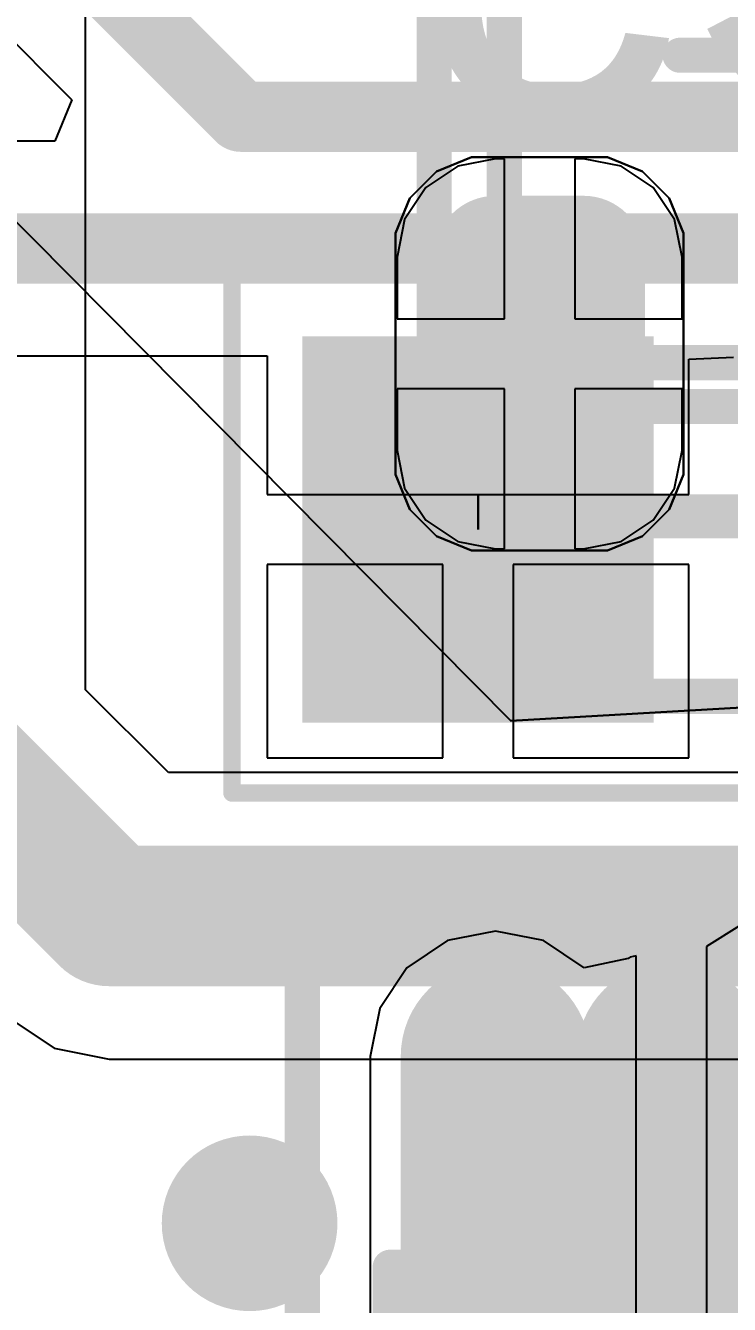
# Model space of a CAD drawing. Header units: inches. Extents: x -5 to 179, y -47 to 8.
# Drawn here: x 73.237 to 75.24, y -26.481 to -22.841 of the extents above; entities that cross this region are included whole.
import ezdxf

# ---------------------------------------------------------------- set-up
doc = ezdxf.new("R2010")
doc.units = ezdxf.units.IN
for name, color, linetype in [('Bottom 3D Body', 56, 'Continuous'), ('Bottom Assembly', 56, 'Continuous'), ('Bottom Courtyard', 56, 'Continuous'), ('Bottom Layer', 5, 'Continuous'), ('Bottom Overlay', 54, 'Continuous'), ('Bottom Paste', 16, 'Continuous'), ('Bottom Solder', 6, 'Continuous'), ('Top 3D Body', 56, 'Continuous'), ('Top Courtyard', 56, 'Continuous'), ('Top Layer', 1, 'Continuous'), ('Top Overlay', 2, 'Continuous'), ('Top Paste', 8, 'Continuous'), ('Top Solder', 216, 'Continuous')]:
    doc.layers.add(name, color=color, linetype=linetype)
doc.styles.add('Arial', font='', dxfattribs={"height": 0.2})
doc.styles.get('Arial').set_extended_font_data('Arial')

# ---------------------------------------------------------------- blocks, each defined once
blk = doc.blocks.new('TSSOP50P310X90_8N_B_999')
at = {"layer": 'Bottom Layer'}
h = blk.add_hatch(color=5, dxfattribs=at)
edge = h.paths.add_edge_path()
edge.add_arc((-1.80000148, -0.25000204), 0.1499997, 90, 270)
edge.add_line((-1.80000148, -0.40000174), (-0.8500008399999999, -0.4000017399999999))
edge.add_arc((-0.8500008399999999, -0.2500020399999999), 0.1499997, 270, 450)
edge.add_line((-0.8500008399999999, -0.1000023399999999), (-1.80000148, -0.1000023400000001))
h = blk.add_hatch(color=5, dxfattribs=at)
edge = h.paths.add_edge_path()
edge.add_arc((-1.80000148, -0.75000104), 0.1499997, 90, 270)
edge.add_line((-1.80000148, -0.90000074), (-0.8500008399999999, -0.90000074))
edge.add_arc((-0.8500008399999999, -0.75000104), 0.1499997, 270, 450)
edge.add_line((-0.8500008399999999, -0.60000134), (-1.80000148, -0.60000134))
at = {"layer": 'Bottom Paste'}
h = blk.add_hatch(color=16, dxfattribs=at)
edge = h.paths.add_edge_path()
edge.add_arc((-1.80000148, -0.25000204), 0.1499997, 90, 270)
edge.add_line((-1.80000148, -0.40000174), (-0.8500008399999999, -0.4000017399999999))
edge.add_arc((-0.8500008399999999, -0.2500020399999999), 0.1499997, 270, 450)
edge.add_line((-0.8500008399999999, -0.1000023399999999), (-1.80000148, -0.1000023400000001))
h = blk.add_hatch(color=16, dxfattribs=at)
edge = h.paths.add_edge_path()
edge.add_arc((-1.80000148, -0.75000104), 0.1499997, 90, 270)
edge.add_line((-1.80000148, -0.90000074), (-0.8500008399999999, -0.90000074))
edge.add_arc((-0.8500008399999999, -0.75000104), 0.1499997, 270, 450)
edge.add_line((-0.8500008399999999, -0.60000134), (-1.80000148, -0.60000134))
at = {"layer": 'Bottom Solder'}
h = blk.add_hatch(color=6, dxfattribs=at)
edge = h.paths.add_edge_path()
edge.add_arc((-1.80000148, -0.25000204), 0.26999946, 90, 270)
edge.add_line((-1.80000148, -0.5200015), (-0.8500008399999999, -0.5200014999999999))
edge.add_arc((-0.8500008399999999, -0.2500020399999999), 0.26999946, 270, 450)
edge.add_line((-0.8500008399999999, 0.01999742000000004), (-1.80000148, 0.01999741999999993))
h = blk.add_hatch(color=6, dxfattribs=at)
edge = h.paths.add_edge_path()
edge.add_arc((-1.80000148, -0.75000104), 0.26999946, 90, 270)
edge.add_line((-1.80000148, -1.0200005), (-0.8500008399999999, -1.0200005))
edge.add_arc((-0.8500008399999999, -0.75000104), 0.26999946, 270, 450)
edge.add_line((-0.8500008399999999, -0.48000158), (-1.80000148, -0.48000158))
at = {"layer": 'Bottom Assembly'}
for points in [[(-1.20000014, -1.05000044, 0.0999998, 0.0999998, 0), (-1.20000014, 1.0499979, 0.0999998, 0.0999998, 0)], [(-1.20000014, -0.13999972, 0.10199878, 0.10199878, 0), (-1.59999934, -0.13999972, 0.10199878, 0.10199878, 0)], [(-1.59999934, -0.35999928, 0.10199878, 0.10199878, 0), (-1.59999934, -0.13999972, 0.10199878, 0.10199878, 0)], [(-1.20000014, -0.35999928, 0.10199878, 0.10199878, 0), (-1.59999934, -0.35999928, 0.10199878, 0.10199878, 0)], [(-1.20000014, -0.6399987199999999, 0.10199878, 0.10199878, 0), (-1.59999934, -0.6399987199999999, 0.10199878, 0.10199878, 0)], [(-1.59999934, -0.8599982799999999, 0.10199878, 0.10199878, 0), (-1.59999934, -0.6399987199999999, 0.10199878, 0.10199878, 0)], [(-1.20000014, -0.8599982799999999, 0.10199878, 0.10199878, 0), (-1.59999934, -0.8599982799999999, 0.10199878, 0.10199878, 0)], [(1.20000014, -1.05000044, 0.0999998, 0.0999998, 0), (-1.20000014, -1.05000044, 0.0999998, 0.0999998, 0)]]:
    blk.add_lwpolyline(points, format="xyseb", dxfattribs=at)
for points in [[(-1.6254984, -0.13999972, 0.05099812, 0.05099812, 1), (-1.57450028, -0.13999972, 0.05099812, 0.05099812, 1)], [(-1.6254984, -0.13999972, 0.05099812, 0.05099812, 1), (-1.57450028, -0.13999972, 0.05099812, 0.05099812, 1)], [(-1.2254992, -0.13999972, 0.05099812, 0.05099812, 1), (-1.17450108, -0.13999972, 0.05099812, 0.05099812, 1)], [(-1.6254984, -0.35999928, 0.05099812, 0.05099812, 1), (-1.57450028, -0.35999928, 0.05099812, 0.05099812, 1)], [(-1.6254984, -0.35999928, 0.05099812, 0.05099812, 1), (-1.57450028, -0.35999928, 0.05099812, 0.05099812, 1)], [(-1.2254992, -0.35999928, 0.05099812, 0.05099812, 1), (-1.17450108, -0.35999928, 0.05099812, 0.05099812, 1)], [(-1.6254984, -0.6399987199999999, 0.05099812, 0.05099812, 1), (-1.57450028, -0.6399987199999999, 0.05099812, 0.05099812, 1)], [(-1.6254984, -0.6399987199999999, 0.05099812, 0.05099812, 1), (-1.57450028, -0.6399987199999999, 0.05099812, 0.05099812, 1)], [(-1.2254992, -0.6399987199999999, 0.05099812, 0.05099812, 1), (-1.17450108, -0.6399987199999999, 0.05099812, 0.05099812, 1)], [(-1.6254984, -0.8599982799999999, 0.05099812, 0.05099812, 1), (-1.57450028, -0.8599982799999999, 0.05099812, 0.05099812, 1)], [(-1.6254984, -0.8599982799999999, 0.05099812, 0.05099812, 1), (-1.57450028, -0.8599982799999999, 0.05099812, 0.05099812, 1)], [(-1.2254992, -0.8599982799999999, 0.05099812, 0.05099812, 1), (-1.17450108, -0.8599982799999999, 0.05099812, 0.05099812, 1)], [(-1.22499882, -1.05000044, 0.0499999, 0.0499999, 1), (-1.17500146, -1.05000044, 0.0499999, 0.0499999, 1)], [(-1.22499882, -1.05000044, 0.0499999, 0.0499999, 1), (-1.17500146, -1.05000044, 0.0499999, 0.0499999, 1)], [(-1.20000014, -1.45000218, 0.2499995, 0.2499995, 1), (-1.45000218, -1.45000218, 0.2499995, 0.2499995, 1)], [(-1.51250142, -1.45000218, 0.12499848, 0.12499848, 1), (-1.38750294, -1.45000218, 0.12499848, 0.12499848, 1)], [(-1.26249938, -1.45000218, 0.12499848, 0.12499848, 1), (-1.1375009, -1.45000218, 0.12499848, 0.12499848, 1)]]:
    blk.add_lwpolyline(points, format="xyseb", close=True, dxfattribs=at)
at = {"layer": 'Bottom Courtyard'}
for points in [[(-2.20000068, -1.29999994, 0.0999998, 0.0999998, 0), (-2.20000068, 1.29999994, 0.0999998, 0.0999998, 0)], [(2.19999814, -1.29999994, 0.0999998, 0.0999998, 0), (-2.20000068, -1.29999994, 0.0999998, 0.0999998, 0)]]:
    blk.add_lwpolyline(points, format="xyseb", dxfattribs=at)
blk.add_lwpolyline([(-2.22499936, -1.29999994, 0.0499999, 0.0499999, 1), (-2.175002, -1.29999994, 0.0499999, 0.0499999, 1)], format="xyseb", close=True, dxfattribs=at)
blk.add_lwpolyline([(-2.22499936, -1.29999994, 0.0499999, 0.0499999, 1), (-2.175002, -1.29999994, 0.0499999, 0.0499999, 1)], format="xyseb", close=True, dxfattribs=at)
at = {"layer": 'Bottom Overlay'}
for points in [[(-1.20000014, -1.45000218, 0.2499995, 0.2499995, 1), (-1.45000218, -1.45000218, 0.2499995, 0.2499995, 1)], [(-1.51250142, -1.45000218, 0.12499848, 0.12499848, 1), (-1.38750294, -1.45000218, 0.12499848, 0.12499848, 1)], [(-1.26249938, -1.45000218, 0.12499848, 0.12499848, 1), (-1.1375009, -1.45000218, 0.12499848, 0.12499848, 1)]]:
    blk.add_lwpolyline(points, format="xyseb", close=True, dxfattribs=at)
blk = doc.blocks.new('CAPC0603_1608_55_N_B_1011')
at = {"layer": 'Bottom Layer'}
for points in [[(-0.3499980299999999, 0.5000002699999999), (-0.34999803, -0.50000027), (-1.24999877, -0.5000002699999999), (-1.24999877, 0.50000027)], [(1.25000131, 0.5000002699999999), (1.25000131, -0.50000027), (0.3500005699999999, -0.5000002699999999), (0.3500005700000001, 0.50000027)]]:
    blk.add_hatch(color=5, dxfattribs=at).paths.add_polyline_path(points)
at = {"layer": 'Bottom Paste'}
for points in [[(-0.3499980299999999, 0.5000002699999999), (-0.34999803, -0.50000027), (-1.24999877, -0.5000002699999999), (-1.24999877, 0.50000027)], [(1.25000131, 0.5000002699999999), (1.25000131, -0.50000027), (0.3500005699999999, -0.5000002699999999), (0.3500005700000001, 0.50000027)]]:
    blk.add_hatch(color=16, dxfattribs=at).paths.add_polyline_path(points)
at = {"layer": 'Bottom Solder'}
for points in [[(-0.2999981299999999, 0.5500001699999999), (-0.29999813, -0.5500001700000001), (-1.29999867, -0.5500001699999999), (-1.29999867, 0.5500001700000001)], [(1.30000121, 0.5500001699999999), (1.30000121, -0.5500001700000001), (0.3000006699999999, -0.5500001699999999), (0.3000006700000001, 0.5500001700000001)]]:
    blk.add_hatch(color=6, dxfattribs=at).paths.add_polyline_path(points)
at = {"layer": 'Bottom 3D Body'}
for points in [[(-0.87499952, 0.47500032, 0.0999998, 0.0999998, 0), (0.8750020599999999, 0.47500032, 0.0999998, 0.0999998, 0)], [(-0.87499952, -0.47499778, 0.0999998, 0.0999998, 0), (-0.87499952, 0.47500032, 0.0999998, 0.0999998, 0)], [(0.8750020599999999, -0.47499778, 0.0999998, 0.0999998, 0), (0.8750020599999999, 0.47500032, 0.0999998, 0.0999998, 0)], [(-0.87499952, -0.47499778, 0.0999998, 0.0999998, 0), (0.8750020599999999, -0.47499778, 0.0999998, 0.0999998, 0)]]:
    blk.add_lwpolyline(points, format="xyseb", dxfattribs=at)
for points in [[(-0.8999982, 0.47500032, 0.0499999, 0.0499999, 1), (-0.8500008399999999, 0.47500032, 0.0499999, 0.0499999, 1)], [(-0.8999982, 0.47500032, 0.0499999, 0.0499999, 1), (-0.8500008399999999, 0.47500032, 0.0499999, 0.0499999, 1)], [(0.85000338, 0.47500032, 0.0499999, 0.0499999, 1), (0.90000074, 0.47500032, 0.0499999, 0.0499999, 1)], [(0.85000338, 0.47500032, 0.0499999, 0.0499999, 1), (0.90000074, 0.47500032, 0.0499999, 0.0499999, 1)], [(-0.8999982, -0.47499778, 0.0499999, 0.0499999, 1), (-0.8500008399999999, -0.47499778, 0.0499999, 0.0499999, 1)], [(-0.8999982, -0.47499778, 0.0499999, 0.0499999, 1), (-0.8500008399999999, -0.47499778, 0.0499999, 0.0499999, 1)], [(0.85000338, -0.47499778, 0.0499999, 0.0499999, 1), (0.90000074, -0.47499778, 0.0499999, 0.0499999, 1)], [(0.85000338, -0.47499778, 0.0499999, 0.0499999, 1), (0.90000074, -0.47499778, 0.0499999, 0.0499999, 1)]]:
    blk.add_lwpolyline(points, format="xyseb", close=True, dxfattribs=at)
at = {"layer": 'Bottom Courtyard'}
for points in [[(-1.49999954, 0.75000104, 0.0499999, 0.0499999, 0), (1.50000208, 0.75000104, 0.0499999, 0.0499999, 0)], [(-1.49999954, -0.7499985, 0.0499999, 0.0499999, 0), (-1.49999954, 0.75000104, 0.0499999, 0.0499999, 0)], [(1.50000208, -0.7499985, 0.0499999, 0.0499999, 0), (1.50000208, 0.75000104, 0.0499999, 0.0499999, 0)], [(2.54e-06, -0.47499778, 0.0499999, 0.0499999, 0), (2.54e-06, 0.47500032, 0.0499999, 0.0499999, 0)], [(-0.47499778, 0, 0.0499999, 0.0499999, 0), (0.47500286, 0, 0.0499999, 0.0499999, 0)], [(-1.49999954, -0.7499985, 0.0499999, 0.0499999, 0), (1.50000208, -0.7499985, 0.0499999, 0.0499999, 0)]]:
    blk.add_lwpolyline(points, format="xyseb", dxfattribs=at)
for points in [[(-1.51249888, 0.75000104, 0.02499868, 0.02499868, 1), (-1.4875002, 0.75000104, 0.02499868, 0.02499868, 1)], [(-1.51249888, 0.75000104, 0.02499868, 0.02499868, 1), (-1.4875002, 0.75000104, 0.02499868, 0.02499868, 1)], [(1.48750274, 0.75000104, 0.02499868, 0.02499868, 1), (1.51250142, 0.75000104, 0.02499868, 0.02499868, 1)], [(1.48750274, 0.75000104, 0.02499868, 0.02499868, 1), (1.51250142, 0.75000104, 0.02499868, 0.02499868, 1)], [(-0.0124968, 0.47500032, 0.02499868, 0.02499868, 1), (0.01250188, 0.47500032, 0.02499868, 0.02499868, 1)], [(-0.48749712, 0, 0.02499868, 0.02499868, 1), (-0.46249844, 0, 0.02499868, 0.02499868, 1)], [(0.46250352, 0, 0.02499868, 0.02499868, 1), (0.4875022, 0, 0.02499868, 0.02499868, 1)], [(-0.0124968, -0.47499778, 0.02499868, 0.02499868, 1), (0.01250188, -0.47499778, 0.02499868, 0.02499868, 1)], [(-1.51249888, -0.7499985, 0.02499868, 0.02499868, 1), (-1.4875002, -0.7499985, 0.02499868, 0.02499868, 1)], [(-1.51249888, -0.7499985, 0.02499868, 0.02499868, 1), (-1.4875002, -0.7499985, 0.02499868, 0.02499868, 1)], [(1.48750274, -0.7499985, 0.02499868, 0.02499868, 1), (1.51250142, -0.7499985, 0.02499868, 0.02499868, 1)], [(1.48750274, -0.7499985, 0.02499868, 0.02499868, 1), (1.51250142, -0.7499985, 0.02499868, 0.02499868, 1)]]:
    blk.add_lwpolyline(points, format="xyseb", close=True, dxfattribs=at)
blk = doc.blocks.new('APA_RGB_LED_2020_1055')
at = {"layer": 'Top Layer'}
h = blk.add_hatch(color=1, dxfattribs=at)
edge = h.paths.add_edge_path()
edge.add_arc((-1.12500283, 1.02500176), 0.12499848, 90, 180)
edge.add_line((-1.25000131, 1.02500176), (-1.25000131, 0.77499972))
edge.add_arc((-1.12500283, 0.77499972), 0.12499848, 180, 270)
edge.add_line((-1.12500283, 0.6500012399999999), (-0.5749988500000001, 0.6500012399999999))
edge.add_arc((-0.5749988500000001, 0.77499972), 0.12499848, 270, 360)
edge.add_line((-0.4500003700000001, 0.77499972), (-0.4500003700000001, 1.02500176))
edge.add_arc((-0.5749988500000001, 1.02500176), 0.12499848, 0, 90)
edge.add_line((-0.5749988500000001, 1.15000024), (-1.12500283, 1.15000024))
h = blk.add_hatch(color=1, dxfattribs=at)
edge = h.paths.add_edge_path()
edge.add_arc((0.5749988500000001, 1.02500176), 0.12499848, 90, 180)
edge.add_line((0.4500003700000001, 1.02500176), (0.4500003700000001, 0.77499972))
edge.add_arc((0.5749988500000001, 0.77499972), 0.12499848, 180, 270)
edge.add_line((0.5749988500000001, 0.6500012399999999), (1.12500283, 0.6500012399999999))
edge.add_arc((1.12500283, 0.77499972), 0.12499848, 270, 360)
edge.add_line((1.25000131, 0.77499972), (1.25000131, 1.02500176))
edge.add_arc((1.12500283, 1.02500176), 0.12499848, 0, 90)
edge.add_line((1.12500283, 1.15000024), (0.5749988500000001, 1.15000024))
h = blk.add_hatch(color=1, dxfattribs=at)
edge = h.paths.add_edge_path()
edge.add_arc((-1.17500019, 0.07499858), 0.07500112, 90, 180)
edge.add_line((-1.25000131, 0.07499858000000001), (-1.25000131, -0.07499857999999998))
edge.add_arc((-1.17500019, -0.07499858), 0.07500112, 180, 270)
edge.add_line((-1.17500019, -0.1499997), (-0.52500149, -0.1499997))
edge.add_arc((-0.52500149, -0.07499858), 0.07500112, 270, 360)
edge.add_line((-0.4500003699999999, -0.07499858), (-0.4500003699999999, 0.07499858))
edge.add_arc((-0.52500149, 0.07499858), 0.07500112, 0, 90)
edge.add_line((-0.52500149, 0.1499997), (-1.17500019, 0.1499997))
h = blk.add_hatch(color=1, dxfattribs=at)
edge = h.paths.add_edge_path()
edge.add_arc((0.52500149, 0.07499858), 0.07500112, 90, 180)
edge.add_line((0.4500003699999999, 0.07499858000000001), (0.4500003699999999, -0.07499857999999998))
edge.add_arc((0.52500149, -0.07499858), 0.07500112, 180, 270)
edge.add_line((0.52500149, -0.1499997), (1.17500019, -0.1499997))
edge.add_arc((1.17500019, -0.07499858), 0.07500112, 270, 360)
edge.add_line((1.25000131, -0.07499858), (1.25000131, 0.07499858))
edge.add_arc((1.17500019, 0.07499858), 0.07500112, 0, 90)
edge.add_line((1.17500019, 0.1499997), (0.52500149, 0.1499997))
blk.add_hatch(color=1, dxfattribs=at).paths.add_polyline_path([(-1.25000131, -0.65000124), (-0.45000037, -0.65000124), (-0.45000037, -1.15000024), (-1.25000131, -1.15000024)])
h = blk.add_hatch(color=1, dxfattribs=at)
edge = h.paths.add_edge_path()
edge.add_arc((0.5749988500000001, -0.77499972), 0.12499848, 90, 180)
edge.add_line((0.4500003700000001, -0.77499972), (0.4500003700000001, -1.02500176))
edge.add_arc((0.5749988500000001, -1.02500176), 0.12499848, 180, 270)
edge.add_line((0.5749988500000001, -1.15000024), (1.12500283, -1.15000024))
edge.add_arc((1.12500283, -1.02500176), 0.12499848, 270, 360)
edge.add_line((1.25000131, -1.02500176), (1.25000131, -0.77499972))
edge.add_arc((1.12500283, -0.77499972), 0.12499848, 0, 90)
edge.add_line((1.12500283, -0.6500012399999999), (0.5749988500000001, -0.6500012399999999))
at = {"layer": 'Top Paste'}
h = blk.add_hatch(color=8, dxfattribs=at)
edge = h.paths.add_edge_path()
edge.add_arc((-1.12500283, 1.02500176), 0.12499848, 90, 180)
edge.add_line((-1.25000131, 1.02500176), (-1.25000131, 0.77499972))
edge.add_arc((-1.12500283, 0.77499972), 0.12499848, 180, 270)
edge.add_line((-1.12500283, 0.6500012399999999), (-0.5749988500000001, 0.6500012399999999))
edge.add_arc((-0.5749988500000001, 0.77499972), 0.12499848, 270, 360)
edge.add_line((-0.4500003700000001, 0.77499972), (-0.4500003700000001, 1.02500176))
edge.add_arc((-0.5749988500000001, 1.02500176), 0.12499848, 0, 90)
edge.add_line((-0.5749988500000001, 1.15000024), (-1.12500283, 1.15000024))
h = blk.add_hatch(color=8, dxfattribs=at)
edge = h.paths.add_edge_path()
edge.add_arc((0.5749988500000001, 1.02500176), 0.12499848, 90, 180)
edge.add_line((0.4500003700000001, 1.02500176), (0.4500003700000001, 0.77499972))
edge.add_arc((0.5749988500000001, 0.77499972), 0.12499848, 180, 270)
edge.add_line((0.5749988500000001, 0.6500012399999999), (1.12500283, 0.6500012399999999))
edge.add_arc((1.12500283, 0.77499972), 0.12499848, 270, 360)
edge.add_line((1.25000131, 0.77499972), (1.25000131, 1.02500176))
edge.add_arc((1.12500283, 1.02500176), 0.12499848, 0, 90)
edge.add_line((1.12500283, 1.15000024), (0.5749988500000001, 1.15000024))
h = blk.add_hatch(color=8, dxfattribs=at)
edge = h.paths.add_edge_path()
edge.add_arc((-1.17500019, 0.07499858), 0.07500112, 90, 180)
edge.add_line((-1.25000131, 0.07499858000000001), (-1.25000131, -0.07499857999999998))
edge.add_arc((-1.17500019, -0.07499858), 0.07500112, 180, 270)
edge.add_line((-1.17500019, -0.1499997), (-0.52500149, -0.1499997))
edge.add_arc((-0.52500149, -0.07499858), 0.07500112, 270, 360)
edge.add_line((-0.4500003699999999, -0.07499858), (-0.4500003699999999, 0.07499858))
edge.add_arc((-0.52500149, 0.07499858), 0.07500112, 0, 90)
edge.add_line((-0.52500149, 0.1499997), (-1.17500019, 0.1499997))
h = blk.add_hatch(color=8, dxfattribs=at)
edge = h.paths.add_edge_path()
edge.add_arc((0.52500149, 0.07499858), 0.07500112, 90, 180)
edge.add_line((0.4500003699999999, 0.07499858000000001), (0.4500003699999999, -0.07499857999999998))
edge.add_arc((0.52500149, -0.07499858), 0.07500112, 180, 270)
edge.add_line((0.52500149, -0.1499997), (1.17500019, -0.1499997))
edge.add_arc((1.17500019, -0.07499858), 0.07500112, 270, 360)
edge.add_line((1.25000131, -0.07499858), (1.25000131, 0.07499858))
edge.add_arc((1.17500019, 0.07499858), 0.07500112, 0, 90)
edge.add_line((1.17500019, 0.1499997), (0.52500149, 0.1499997))
blk.add_hatch(color=8, dxfattribs=at).paths.add_polyline_path([(-1.25000131, -0.65000124), (-0.45000037, -0.65000124), (-0.45000037, -1.15000024), (-1.25000131, -1.15000024)])
h = blk.add_hatch(color=8, dxfattribs=at)
edge = h.paths.add_edge_path()
edge.add_arc((0.5749988500000001, -0.77499972), 0.12499848, 90, 180)
edge.add_line((0.4500003700000001, -0.77499972), (0.4500003700000001, -1.02500176))
edge.add_arc((0.5749988500000001, -1.02500176), 0.12499848, 180, 270)
edge.add_line((0.5749988500000001, -1.15000024), (1.12500283, -1.15000024))
edge.add_arc((1.12500283, -1.02500176), 0.12499848, 270, 360)
edge.add_line((1.25000131, -1.02500176), (1.25000131, -0.77499972))
edge.add_arc((1.12500283, -0.77499972), 0.12499848, 0, 90)
edge.add_line((1.12500283, -0.6500012399999999), (0.5749988500000001, -0.6500012399999999))
at = {"layer": 'Top Solder'}
h = blk.add_hatch(color=216, dxfattribs=at)
edge = h.paths.add_edge_path()
edge.add_arc((-1.12500283, 1.02500176), 0.17499838, 90, 180)
edge.add_line((-1.30000121, 1.02500176), (-1.30000121, 0.77499972))
edge.add_arc((-1.12500283, 0.77499972), 0.17499838, 180, 270)
edge.add_line((-1.12500283, 0.6000013399999999), (-0.5749988500000001, 0.6000013399999999))
edge.add_arc((-0.5749988500000001, 0.77499972), 0.17499838, 270, 360)
edge.add_line((-0.4000004700000001, 0.77499972), (-0.4000004700000001, 1.02500176))
edge.add_arc((-0.5749988500000001, 1.02500176), 0.17499838, 0, 90)
edge.add_line((-0.5749988500000001, 1.20000014), (-1.12500283, 1.20000014))
h = blk.add_hatch(color=216, dxfattribs=at)
edge = h.paths.add_edge_path()
edge.add_arc((0.5749988500000001, 1.02500176), 0.17499838, 90, 180)
edge.add_line((0.4000004700000001, 1.02500176), (0.4000004700000001, 0.77499972))
edge.add_arc((0.5749988500000001, 0.77499972), 0.17499838, 180, 270)
edge.add_line((0.5749988500000001, 0.6000013399999999), (1.12500283, 0.6000013399999999))
edge.add_arc((1.12500283, 0.77499972), 0.17499838, 270, 360)
edge.add_line((1.30000121, 0.77499972), (1.30000121, 1.02500176))
edge.add_arc((1.12500283, 1.02500176), 0.17499838, 0, 90)
edge.add_line((1.12500283, 1.20000014), (0.5749988500000001, 1.20000014))
h = blk.add_hatch(color=216, dxfattribs=at)
edge = h.paths.add_edge_path()
edge.add_arc((-1.17500019, 0.07499858), 0.12500102, 90, 180)
edge.add_line((-1.30000121, 0.07499858000000001), (-1.30000121, -0.07499857999999998))
edge.add_arc((-1.17500019, -0.07499858), 0.12500102, 180, 270)
edge.add_line((-1.17500019, -0.1999996), (-0.52500149, -0.1999996))
edge.add_arc((-0.52500149, -0.07499858), 0.12500102, 270, 360)
edge.add_line((-0.4000004699999999, -0.07499858), (-0.4000004699999999, 0.07499858))
edge.add_arc((-0.52500149, 0.07499858), 0.12500102, 0, 90)
edge.add_line((-0.52500149, 0.1999996), (-1.17500019, 0.1999996))
h = blk.add_hatch(color=216, dxfattribs=at)
edge = h.paths.add_edge_path()
edge.add_arc((0.52500149, 0.07499858), 0.12500102, 90, 180)
edge.add_line((0.4000004699999999, 0.07499858000000001), (0.4000004699999999, -0.07499857999999998))
edge.add_arc((0.52500149, -0.07499858), 0.12500102, 180, 270)
edge.add_line((0.52500149, -0.1999996), (1.17500019, -0.1999996))
edge.add_arc((1.17500019, -0.07499858), 0.12500102, 270, 360)
edge.add_line((1.30000121, -0.07499858), (1.30000121, 0.07499858))
edge.add_arc((1.17500019, 0.07499858), 0.12500102, 0, 90)
edge.add_line((1.17500019, 0.1999996), (0.52500149, 0.1999996))
blk.add_hatch(color=216, dxfattribs=at).paths.add_polyline_path([(-1.30000121, -0.6000013399999999), (-0.4000004699999999, -0.6000013399999999), (-0.4000004699999999, -1.20000014), (-1.30000121, -1.20000014)])
h = blk.add_hatch(color=216, dxfattribs=at)
edge = h.paths.add_edge_path()
edge.add_arc((0.5749988500000001, -0.77499972), 0.17499838, 90, 180)
edge.add_line((0.4000004700000001, -0.77499972), (0.4000004700000001, -1.02500176))
edge.add_arc((0.5749988500000001, -1.02500176), 0.17499838, 180, 270)
edge.add_line((0.5749988500000001, -1.20000014), (1.12500283, -1.20000014))
edge.add_arc((1.12500283, -1.02500176), 0.17499838, 270, 360)
edge.add_line((1.30000121, -1.02500176), (1.30000121, -0.77499972))
edge.add_arc((1.12500283, -0.77499972), 0.17499838, 0, 90)
edge.add_line((1.12500283, -0.6000013399999999), (0.5749988500000001, -0.6000013399999999))
at = {"layer": 'Top 3D Body'}
for points in [[(-1.00000054, 1.00000054, 0.0999998, 0.0999998, 0), (1.00000054, 1.00000054, 0.0999998, 0.0999998, 0)], [(-1.00000054, 1.00000054, 0.0999998, 0.0999998, 0), (-1.00000054, -1.00000054, 0.0999998, 0.0999998, 0)], [(1.00000054, 1.00000054, 0.0999998, 0.0999998, 0), (1.00000054, -1.00000054, 0.0999998, 0.0999998, 0)], [(-1.00000054, -1.00000054, 0.0999998, 0.0999998, 0), (1.00000054, -1.00000054, 0.0999998, 0.0999998, 0)]]:
    blk.add_lwpolyline(points, format="xyseb", dxfattribs=at)
for points in [[(-1.02499922, 1.00000054, 0.0499999, 0.0499999, 1), (-0.97500186, 1.00000054, 0.0499999, 0.0499999, 1)], [(-1.02499922, 1.00000054, 0.0499999, 0.0499999, 1), (-0.97500186, 1.00000054, 0.0499999, 0.0499999, 1)], [(0.97500186, 1.00000054, 0.0499999, 0.0499999, 1), (1.02499922, 1.00000054, 0.0499999, 0.0499999, 1)], [(0.97500186, 1.00000054, 0.0499999, 0.0499999, 1), (1.02499922, 1.00000054, 0.0499999, 0.0499999, 1)], [(-1.02499922, -1.00000054, 0.0499999, 0.0499999, 1), (-0.97500186, -1.00000054, 0.0499999, 0.0499999, 1)], [(-1.02499922, -1.00000054, 0.0499999, 0.0499999, 1), (-0.97500186, -1.00000054, 0.0499999, 0.0499999, 1)], [(0.97500186, -1.00000054, 0.0499999, 0.0499999, 1), (1.02499922, -1.00000054, 0.0499999, 0.0499999, 1)], [(0.97500186, -1.00000054, 0.0499999, 0.0499999, 1), (1.02499922, -1.00000054, 0.0499999, 0.0499999, 1)]]:
    blk.add_lwpolyline(points, format="xyseb", close=True, dxfattribs=at)
at = {"layer": 'Top Courtyard'}
for points in [[(-1.29999994, 1.20000014, 0.0999998, 0.0999998, 0), (-1.29999994, -1.20000014, 0.0999998, 0.0999998, 0)], [(-1.29999994, 1.20000014, 0.0999998, 0.0999998, 0), (1.29999994, 1.20000014, 0.0999998, 0.0999998, 0)], [(1.29999994, 1.20000014, 0.0999998, 0.0999998, 0), (1.29999994, -1.20000014, 0.0999998, 0.0999998, 0)], [(0, 0.499999, 0.0999998, 0.0999998, 0), (0, -0.499999, 0.0999998, 0.0999998, 0)], [(-0.499999, 0, 0.0999998, 0.0999998, 0), (0.499999, 0, 0.0999998, 0.0999998, 0)], [(-1.29999994, -1.20000014, 0.0999998, 0.0999998, 0), (1.29999994, -1.20000014, 0.0999998, 0.0999998, 0)]]:
    blk.add_lwpolyline(points, format="xyseb", dxfattribs=at)
for points in [[(-1.32499862, 1.20000014, 0.0499999, 0.0499999, 1), (-1.27500126, 1.20000014, 0.0499999, 0.0499999, 1)], [(-1.32499862, 1.20000014, 0.0499999, 0.0499999, 1), (-1.27500126, 1.20000014, 0.0499999, 0.0499999, 1)], [(1.27500126, 1.20000014, 0.0499999, 0.0499999, 1), (1.32499862, 1.20000014, 0.0499999, 0.0499999, 1)], [(1.27500126, 1.20000014, 0.0499999, 0.0499999, 1), (1.32499862, 1.20000014, 0.0499999, 0.0499999, 1)], [(-0.02499868, 0.499999, 0.0499999, 0.0499999, 1), (0.02499868, 0.499999, 0.0499999, 0.0499999, 1)], [(-0.5249976799999999, 0, 0.0499999, 0.0499999, 1), (-0.47500032, 0, 0.0499999, 0.0499999, 1)], [(0.47500032, 0, 0.0499999, 0.0499999, 1), (0.5249976799999999, 0, 0.0499999, 0.0499999, 1)], [(-0.02499868, -0.499999, 0.0499999, 0.0499999, 1), (0.02499868, -0.499999, 0.0499999, 0.0499999, 1)], [(-1.32499862, -1.20000014, 0.0499999, 0.0499999, 1), (-1.27500126, -1.20000014, 0.0499999, 0.0499999, 1)], [(-1.32499862, -1.20000014, 0.0499999, 0.0499999, 1), (-1.27500126, -1.20000014, 0.0499999, 0.0499999, 1)], [(1.27500126, -1.20000014, 0.0499999, 0.0499999, 1), (1.32499862, -1.20000014, 0.0499999, 0.0499999, 1)], [(1.27500126, -1.20000014, 0.0499999, 0.0499999, 1), (1.32499862, -1.20000014, 0.0499999, 0.0499999, 1)]]:
    blk.add_lwpolyline(points, format="xyseb", close=True, dxfattribs=at)
at = {"layer": 'Top Overlay'}
for p, q in [((-1.29294636, 1.2688951), (-1.1937111, 1.30999992)), ((-1.1937111, 1.30999992), (-1.1400028, 1.30999992)), ((-1.1400028, 1.30999992), (-1.1400028, 1.30999992)), ((-1.1400028, 1.30999992), (-0.55999888, 1.30999992)), ((-0.55999888, 1.30999992), (-0.5062931199999999, 1.30999992)), ((-0.5062931199999999, 1.30999992), (-0.4070578599999999, 1.2688951)), ((0.40705532, 1.2688951), (0.50629058, 1.30999992)), ((0.50629058, 1.30999992), (0.55999888, 1.30999992)), ((0.55999888, 1.30999992), (0.55999888, 1.30999992)), ((0.55999888, 1.30999992), (1.1400028, 1.30999992)), ((1.1400028, 1.30999992), (1.19370856, 1.30999992)), ((1.19370856, 1.30999992), (1.29294382, 1.2688951)), ((-1.36889744, 1.19294402), (-1.29294636, 1.2688951)), ((-0.4070578599999999, 1.2688951), (-0.33110678, 1.19294402)), ((0.33110424, 1.19294402), (0.40705532, 1.2688951)), ((1.29294382, 1.2688951), (1.3688949, 1.19294402)), ((-1.41000226, 1.09370876), (-1.36889744, 1.19294402)), ((-0.33110678, 1.19294402), (-0.28999942, 1.09370876)), ((0.28999942, 1.09370876), (0.33110424, 1.19294402)), ((1.3688949, 1.19294402), (1.41000226, 1.09370876)), ((-1.41000226, 1.04000046), (-1.41000226, 1.09370876)), ((-0.28999942, 1.09370876), (-0.28999942, 1.04000046)), ((0.28999942, 1.04000046), (0.28999942, 1.09370876)), ((1.41000226, 1.09370876), (1.41000226, 1.04000046)), ((-1.41000226, 0.76000102), (-1.41000226, 1.04000046)), ((-0.28999942, 1.04000046), (-0.28999942, 1.04000046)), ((-0.28999942, 1.04000046), (-0.28999942, 0.76000102)), ((0.28999942, 0.76000102), (0.28999942, 1.04000046)), ((1.41000226, 1.04000046), (1.41000226, 1.04000046)), ((1.41000226, 1.04000046), (1.41000226, 0.76000102)), ((-1.41000226, 0.76000102), (-1.41000226, 0.76000102)), ((-1.41000226, 0.70629526), (-1.41000226, 0.76000102)), ((-0.28999942, 0.76000102), (-0.28999942, 0.70629526)), ((0.28999942, 0.76000102), (0.28999942, 0.76000102)), ((0.28999942, 0.70629526), (0.28999942, 0.76000102)), ((1.41000226, 0.76000102), (1.41000226, 0.70629526)), ((-1.36889744, 0.60706), (-1.41000226, 0.70629526)), ((-0.28999942, 0.70629526), (-0.33110678, 0.60706)), ((0.33110424, 0.60706), (0.28999942, 0.70629526)), ((1.41000226, 0.70629526), (1.3688949, 0.60706)), ((-1.29294636, 0.53110892), (-1.36889744, 0.60706)), ((-0.33110678, 0.60706), (-0.4070578599999999, 0.53110892)), ((0.40705532, 0.53110892), (0.33110424, 0.60706)), ((1.3688949, 0.60706), (1.29294382, 0.53110892)), ((-1.1937111, 0.49000156), (-1.29294636, 0.53110892)), ((-0.4070578599999999, 0.53110892), (-0.5062931199999999, 0.49000156)), ((0.50629058, 0.49000156), (0.40705532, 0.53110892)), ((1.29294382, 0.53110892), (1.19370856, 0.49000156)), ((-1.1400028, 0.49000156), (-1.1937111, 0.49000156)), ((-0.55999888, 0.49000156), (-1.1400028, 0.49000156)), ((-0.5062931199999999, 0.49000156), (-0.55999888, 0.49000156)), ((-0.55999888, 0.49000156), (-0.55999888, 0.49000156)), ((0.55999888, 0.49000156), (0.50629058, 0.49000156)), ((1.1400028, 0.49000156), (0.55999888, 0.49000156)), ((1.19370856, 0.49000156), (1.1400028, 0.49000156)), ((1.1400028, 0.49000156), (1.1400028, 0.49000156)), ((-1.2257532, 0.30999938), (-1.31028948, 0.2749854799999999)), ((-1.18000272, 0.30999938), (-1.2257532, 0.30999938)), ((-0.51999896, 0.30999938), (-1.18000272, 0.30999938)), ((-0.4742510199999999, 0.30999938), (-0.51999896, 0.30999938)), ((-0.51999896, 0.30999938), (-0.51999896, 0.30999938)), ((-0.38971474, 0.2749854799999999), (-0.4742510199999999, 0.30999938)), ((0.47424848, 0.30999938), (0.3897122, 0.2749854799999999)), ((0.51999896, 0.30999938), (0.47424848, 0.30999938)), ((1.18000272, 0.30999938), (0.51999896, 0.30999938)), ((1.22575066, 0.30999938), (1.18000272, 0.30999938)), ((1.18000272, 0.30999938), (1.18000272, 0.30999938)), ((1.31028694, 0.2749854799999999), (1.22575066, 0.30999938)), ((-1.31028948, 0.2749854799999999), (-1.37498836, 0.2102866)), ((-0.32501586, 0.2102866), (-0.38971474, 0.2749854799999999)), ((0.3897122, 0.2749854799999999), (0.32501332, 0.2102866)), ((1.37498582, 0.2102866), (1.31028694, 0.2749854799999999)), ((-1.37498836, 0.2102866), (-1.41000226, 0.12575032)), ((-0.28999942, 0.12575032), (-0.32501586, 0.2102866)), ((0.32501332, 0.2102866), (0.28999942, 0.12575032)), ((1.41000226, 0.12575032), (1.37498582, 0.2102866)), ((-1.41000226, 0.12575032), (-1.41000226, 0.07999983999999999)), ((-0.28999942, 0.07999983999999999), (-0.28999942, 0.12575032)), ((0.28999942, 0.12575032), (0.28999942, 0.07999983999999999)), ((1.41000226, 0.07999983999999999), (1.41000226, 0.12575032)), ((-1.41000226, 0.07999983999999999), (-1.41000226, -0.07999983999999999)), ((-1.41000226, 0.07999983999999999), (-1.41000226, 0.07999983999999999)), ((-0.28999942, -0.07999983999999999), (-0.28999942, 0.07999983999999999)), ((0.28999942, 0.07999983999999999), (0.28999942, -0.07999983999999999)), ((0.28999942, 0.07999983999999999), (0.28999942, 0.07999983999999999)), ((1.41000226, -0.07999983999999999), (1.41000226, 0.07999983999999999)), ((-1.41000226, -0.07999983999999999), (-1.41000226, -0.12574778)), ((-0.28999942, -0.12574778), (-0.28999942, -0.07999983999999999)), ((-0.28999942, -0.07999983999999999), (-0.28999942, -0.07999983999999999)), ((0.28999942, -0.07999983999999999), (0.28999942, -0.12574778)), ((1.41000226, -0.12574778), (1.41000226, -0.07999983999999999)), ((1.41000226, -0.07999983999999999), (1.41000226, -0.07999983999999999)), ((-1.41000226, -0.12574778), (-1.37498836, -0.21028406)), ((-0.32501586, -0.21028406), (-0.28999942, -0.12574778)), ((0.28999942, -0.12574778), (0.32501332, -0.21028406)), ((1.37498582, -0.21028406), (1.41000226, -0.12574778)), ((-1.37498836, -0.21028406), (-1.31028948, -0.27498294)), ((-0.38971474, -0.27498294), (-0.32501586, -0.21028406)), ((0.32501332, -0.21028406), (0.3897122, -0.27498294)), ((1.31028694, -0.27498294), (1.37498582, -0.21028406)), ((-1.31028948, -0.27498294), (-1.2257532, -0.30999938)), ((-0.4742510199999999, -0.30999938), (-0.38971474, -0.27498294)), ((0.3897122, -0.27498294), (0.47424848, -0.30999938)), ((1.22575066, -0.30999938), (1.31028694, -0.27498294)), ((-1.2257532, -0.30999938), (-1.18000272, -0.30999938)), ((-1.18000272, -0.30999938), (-1.18000272, -0.30999938)), ((-1.18000272, -0.30999938), (-0.51999896, -0.30999938)), ((-0.51999896, -0.30999938), (-0.4742510199999999, -0.30999938)), ((0.47424848, -0.30999938), (0.51999896, -0.30999938)), ((0.51999896, -0.30999938), (0.51999896, -0.30999938)), ((0.51999896, -0.30999938), (1.18000272, -0.30999938)), ((1.18000272, -0.30999938), (1.22575066, -0.30999938)), ((-1.40999972, -1.30999992), (-1.40999972, -0.48999902)), ((-1.40999972, -0.48999902), (-0.28999942, -0.48999902)), ((-0.28999942, -0.48999902), (-0.28999942, -1.30999992)), ((0.40705532, -0.53110638), (0.50629058, -0.49000156)), ((0.50629058, -0.49000156), (0.55999888, -0.49000156)), ((0.55999888, -0.49000156), (0.55999888, -0.49000156)), ((0.55999888, -0.49000156), (1.1400028, -0.49000156)), ((1.1400028, -0.49000156), (1.19370856, -0.49000156)), ((1.19370856, -0.49000156), (1.29294382, -0.53110638)), ((0.33110424, -0.60705746), (0.40705532, -0.53110638)), ((1.29294382, -0.53110638), (1.3688949, -0.60705746)), ((0.28999942, -0.70629272), (0.33110424, -0.60705746)), ((1.3688949, -0.60705746), (1.41000226, -0.70629272)), ((0.28999942, -0.76000102), (0.28999942, -0.70629272)), ((1.41000226, -0.70629272), (1.41000226, -0.76000102)), ((0.28999942, -1.04000046), (0.28999942, -0.76000102)), ((1.41000226, -0.76000102), (1.41000226, -0.76000102)), ((1.41000226, -0.76000102), (1.41000226, -1.04000046)), ((0.28999942, -1.04000046), (0.28999942, -1.04000046)), ((0.28999942, -1.09370622), (0.28999942, -1.04000046)), ((1.41000226, -1.04000046), (1.41000226, -1.09370622)), ((0.33110424, -1.19294148), (0.28999942, -1.09370622)), ((1.41000226, -1.09370622), (1.3688949, -1.19294148)), ((0.40705532, -1.26889256), (0.33110424, -1.19294148)), ((1.3688949, -1.19294148), (1.29294382, -1.26889256)), ((0.50629058, -1.30999992), (0.40705532, -1.26889256)), ((1.29294382, -1.26889256), (1.19370856, -1.30999992)), ((-0.28999942, -1.30999992), (-1.40999972, -1.30999992)), ((0.55999888, -1.30999992), (0.50629058, -1.30999992)), ((1.1400028, -1.30999992), (0.55999888, -1.30999992)), ((1.19370856, -1.30999992), (1.1400028, -1.30999992)), ((1.1400028, -1.30999992), (1.1400028, -1.30999992))]:
    blk.add_line(p, q, dxfattribs=at)
at = {"layer": 'Top Courtyard', "style": 'Arial'}
blk.add_text('D41', height=0.5999987999999999, dxfattribs=at).set_placement((-0.79999078, -0.6999909799999999))

msp = doc.modelspace()

# ---------------------------------------------------------------- linework, layer by layer
at = {"layer": 'Bottom Layer'}
for p, q in [((72.10871024, -21.79128738), (73.36921063999999, -23.05178778)), ((73.36921063999999, -23.05178778), (73.32061028, -23.16912054)), ((73.32061028, -23.16912054), (69.70169448, -23.16912054)), ((69.57499673999999, -23.78087446), (73.92500328, -23.78087446)), ((73.92500328, -23.78087446), (73.92500328, -24.17500118)), ((75.12500088, -23.78982288), (75.25200088, -23.78458032)), ((75.12500088, -24.17500118), (75.12500088, -23.78982288)), ((73.92500328, -24.17500118), (74.5250097, -24.17500118)), ((74.5250097, -24.17500118), (74.5250097, -24.27500098)), ((74.5250097, -24.27500098), (74.5250097, -24.17500118)), ((74.5250097, -24.17500118), (75.12500088, -24.17500118)), ((74.5250097, -24.27500098), (74.5250097, -24.27500098)), ((74.42500989999999, -24.37500078), (73.92500328, -24.37500078)), ((73.92500328, -24.37500078), (73.92500328, -24.92499714)), ((74.42500989999999, -24.92499714), (74.42500989999999, -24.37500078)), ((75.12500088, -24.37500078), (74.62500949999999, -24.37500078)), ((74.62500949999999, -24.37500078), (74.62500949999999, -24.92499714)), ((75.12500088, -24.92499714), (75.12500088, -24.37500078)), ((73.92500328, -24.92499714), (74.42500989999999, -24.92499714)), ((74.62500949999999, -24.92499714), (75.12500088, -24.92499714)), ((75.26912302, -25.40278384), (75.17501347999999, -25.46183376)), ((74.43843634, -25.44530344), (74.32266313999999, -25.52265914)), ((74.57499944, -25.41813814), (74.43843634, -25.44530344)), ((74.71156254, -25.44530344), (74.57499944, -25.41813814)), ((74.82733574, -25.5226566), (74.71156254, -25.44530344)), ((75.17501347999999, -25.46183376), (75.17501347999999, -26.24999576)), ((74.95228342, -25.49618472), (74.82733574, -25.5226566)), ((74.95794507999999, -25.49240266), (74.95228342, -25.49618472)), ((74.97501388, -25.48900668), (74.95794507999999, -25.49240266)), ((74.97501388, -26.24999576), (74.97501388, -25.48900668)), ((74.32266313999999, -25.52265914), (74.24530744, -25.63843234)), ((74.24530744, -25.63843234), (74.21814214, -25.77499544)), ((74.21814214, -25.77499544), (74.21814214, -26.72499608)), ((74.97501388, -27.0194532), (74.97501388, -26.24999576)), ((75.17501347999999, -26.24999576), (75.17501347999999, -27.03815776))]:
    msp.add_line(p, q, dxfattribs=at)
for points in [[(72.32499886, -21.57499876, 0.1999996, 0.1999996, 0), (73.84999961999999, -23.09999952, 0.1999996, 0.1999996, 0)], [(73.84999961999999, -23.09999952, 0.1999996, 0.1999996, 0), (76.65000164, -23.09999952, 0.1999996, 0.1999996, 0)], [(69.57499673999999, -23.4749975, 0.1999996, 0.1999996, 0), (75.3749953, -23.4749975, 0.1999996, 0.1999996, 0)], [(74.57499944, -27.02499802, 0.1999996, 0.1999996, 0), (74.57499944, -26.24999576, 0.1999996, 0.1999996, 0)]]:
    msp.add_lwpolyline(points, format="xyseb", dxfattribs=at)
for points in [[(73.79999972, -23.09999952, 0.0999998, 0.0999998, 1), (73.89999952, -23.09999952, 0.0999998, 0.0999998, 1)], [(73.79999972, -23.09999952, 0.0999998, 0.0999998, 1), (73.89999952, -23.09999952, 0.0999998, 0.0999998, 1)], [(74.52499954, -26.24999576, 0.0999998, 0.0999998, 1), (74.62499934, -26.24999576, 0.0999998, 0.0999998, 1)]]:
    msp.add_lwpolyline(points, format="xyseb", close=True, dxfattribs=at)
at = {"layer": 'Top Layer'}
for p, q in [((73.40783388, -24.73106814), (73.40783388, -22.13288182)), ((74.57499944, -23.21961574), (74.46769968, -23.24095936)), ((74.6000032, -23.21961574), (74.57499944, -23.21961574)), ((74.6000032, -23.67499964), (74.6000032, -23.21961574)), ((74.82500148, -23.21961574), (74.8000028, -23.21961574)), ((74.8000028, -23.21961574), (74.8000028, -23.67499964)), ((74.93230123999999, -23.24095936), (74.82500148, -23.21961574)), ((74.46769968, -23.24095936), (74.37673720000001, -23.30173902)), ((75.02326371999999, -23.30173902), (74.93230123999999, -23.24095936)), ((74.37673720000001, -23.30173902), (74.31595754, -23.3927015)), ((75.08404338, -23.3927015), (75.02326371999999, -23.30173902)), ((74.31595754, -23.3927015), (74.29461391999999, -23.50000126)), ((75.105387, -23.50000126), (75.08404338, -23.3927015)), ((74.29461391999999, -23.50000126), (74.29461391999999, -23.67499964)), ((75.105387, -23.67499964), (75.105387, -23.50000126)), ((74.29461391999999, -23.67499964), (74.6000032, -23.67499964)), ((74.8000028, -23.67499964), (75.105387, -23.67499964)), ((74.6000032, -23.87499924), (74.29461391999999, -23.87499924)), ((74.29461391999999, -23.87499924), (74.29461391999999, -24.0500027)), ((74.6000032, -24.33038822), (74.6000032, -23.87499924)), ((75.105387, -23.87499924), (74.8000028, -23.87499924)), ((74.8000028, -23.87499924), (74.8000028, -24.33038822)), ((75.105387, -24.0500027), (75.105387, -23.87499924)), ((74.29461391999999, -24.0500027), (74.31595754, -24.15730246)), ((75.08404338, -24.15730246), (75.105387, -24.0500027)), ((74.31595754, -24.15730246), (74.37673720000001, -24.24826494)), ((75.02326371999999, -24.24826494), (75.08404338, -24.15730246)), ((74.37673720000001, -24.24826494), (74.46769968, -24.3090446)), ((74.93230123999999, -24.3090446), (75.02326371999999, -24.24826494)), ((74.46769968, -24.3090446), (74.57499944, -24.33038822)), ((74.82500148, -24.33038822), (74.93230123999999, -24.3090446)), ((74.57499944, -24.33038822), (74.6000032, -24.33038822)), ((74.8000028, -24.33038822), (74.82500148, -24.33038822)), ((73.64392688, -24.96716368), (73.40783388, -24.73106814)), ((76.42572725999999, -24.96716368), (73.64392688, -24.96716368)), ((73.18661257999999, -25.66338276), (73.31892372, -25.75179)), ((73.31892372, -25.75179), (73.47499656, -25.78283642)), ((73.47499656, -25.78283642), (73.47500926, -25.78283388)), ((73.47500926, -25.78283388), (76.42572725999999, -25.78283388))]:
    msp.add_line(p, q, dxfattribs=at)
for points in [[(72.99999878, -24.900001, 0.3999992, 0.3999992, 0), (73.47499656, -25.37499878, 0.3999992, 0.3999992, 0)], [(73.47499656, -25.37499878, 0.3999992, 0.3999992, 0), (76.72500021999998, -25.37499878, 0.3999992, 0.3999992, 0)]]:
    msp.add_lwpolyline(points, format="xyseb", dxfattribs=at)
msp.add_lwpolyline([(73.37499676, -25.37499878, 0.1999996, 0.1999996, 1), (73.57499636, -25.37499878, 0.1999996, 0.1999996, 1)], format="xyseb", close=True, dxfattribs=at)
msp.add_lwpolyline([(73.37499676, -25.37499878, 0.1999996, 0.1999996, 1), (73.57499636, -25.37499878, 0.1999996, 0.1999996, 1)], format="xyseb", close=True, dxfattribs=at)
at = {"layer": 'Top Overlay'}
for p, q in [((74.61844106, -24.8200799), (72.49841989999999, -22.68090968)), ((74.50629244, -23.21500056), (74.40705718, -23.25610792)), ((74.89370594, -23.21500056), (74.50629244, -23.21500056)), ((74.9929412, -23.25610792), (74.89370594, -23.21500056)), ((74.40705718, -23.25610792), (74.3311061, -23.332059)), ((75.06889227999999, -23.332059), (74.9929412, -23.25610792)), ((74.3311061, -23.332059), (74.29000128, -23.43129426)), ((75.10999963999998, -23.43129426), (75.06889227999999, -23.332059)), ((74.29000128, -23.43129426), (74.29000128, -23.48500002)), ((75.10999963999998, -23.48500002), (75.10999963999998, -23.43129426)), ((74.29000128, -23.48500002), (74.29000128, -24.06500394)), ((75.10999963999998, -24.06500394), (75.10999963999998, -23.48500002)), ((74.29000128, -24.06500394), (74.29000128, -24.11871224)), ((75.10999963999998, -24.11871224), (75.10999963999998, -24.06500394)), ((74.29000128, -24.11871224), (74.3311061, -24.2179475)), ((75.06889227999999, -24.2179475), (75.10999963999998, -24.11871224)), ((74.3311061, -24.2179475), (74.40705718, -24.29389858)), ((74.9929412, -24.29389858), (75.06889227999999, -24.2179475)), ((74.40705718, -24.29389858), (74.50629244, -24.3350034)), ((74.89370594, -24.3350034), (74.9929412, -24.29389858)), ((74.50629244, -24.3350034), (74.89370594, -24.3350034)), ((80.16510002, -24.4976015), (74.61844106, -24.8200799))]:
    msp.add_line(p, q, dxfattribs=at)
at = {"layer": 'Top Solder'}
for p, q in [((72.49841989999999, -22.68090968), (74.61844106, -24.8200799)), ((74.61844106, -24.8200799), (80.16510002, -24.4976015))]:
    msp.add_line(p, q, dxfattribs=at)

# ---------------------------------------------------------------- block references
for name, p, rotation in [('APA_RGB_LED_2020_1055', (75.6000012, -22.92500114), 90), ('TSSOP50P310X90_8N_B_999', (75.32500048, -27.57499692), 270)]:
    msp.add_blockref(name, p, dxfattribs=dict(rotation=rotation))
msp.add_blockref('CAPC0603_1608_55_N_B_1011', (75.32500048, -24.27499844))

# ---------------------------------------------------------------- texts
at = {"layer": 'Bottom Overlay', "style": 'Arial', "text_generation_flag": 2}
msp.add_text('C5', height=1.00000054, dxfattribs=at).set_placement((76.13306338, -23.0998395))

doc.saveas('drawing.dxf')
